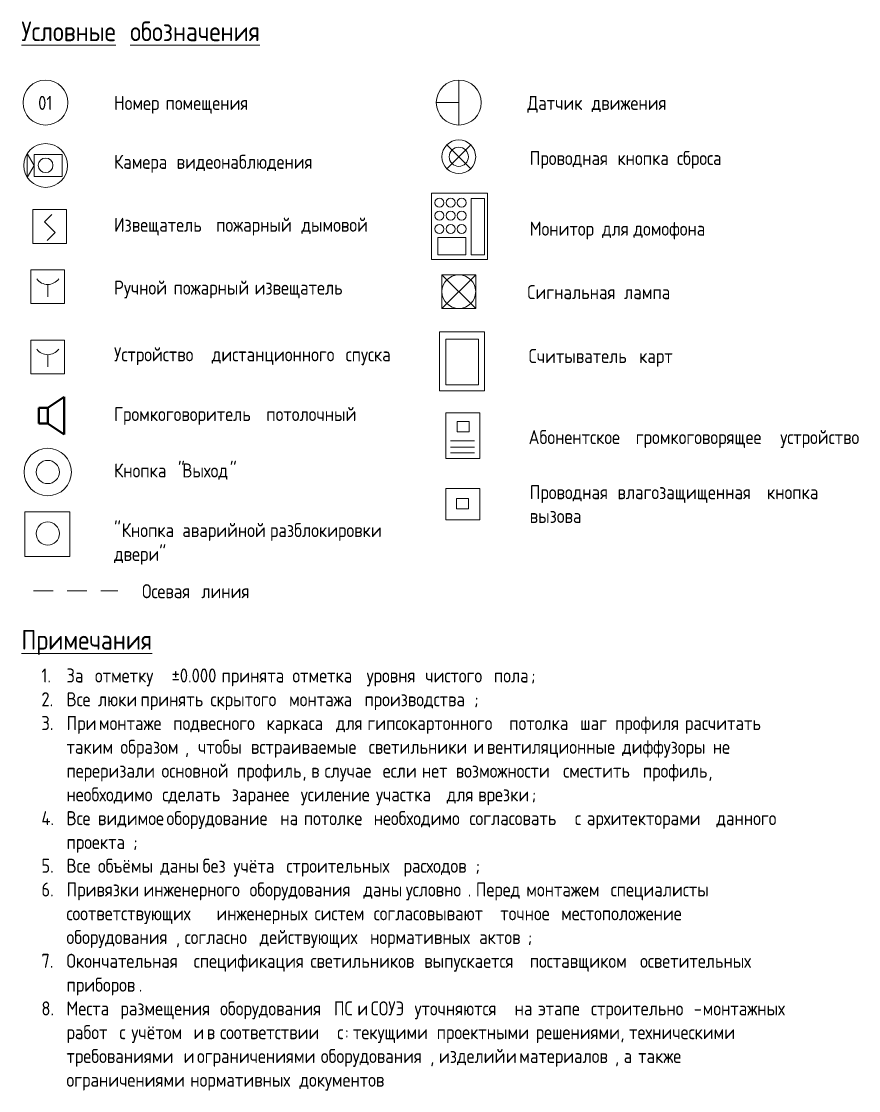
# Model space of a CAD drawing. Header units: millimetres. Extents: x 36059 to 234328, y -8553 to 29000.
# Drawn here: x 84978.3 to 85127.3, y 2999.4 to 3189.7 of the extents above; entities that cross this region are included whole.
import ezdxf

# ---------------------------------------------------------------- set-up
doc = ezdxf.new("R2010")
doc.units = ezdxf.units.MM
doc.linetypes.add('01 Штриховая _4 мм_', pattern=[6, 3.5, -2.5])
for name, color, linetype, lineweight in [('A-DETL', 7, 'Continuous', 9), ('A-DETL-1', 7, '01 Штриховая _4 мм_', 9), ('A-DETL-2', 7, 'Continuous', 40), ('A-DETL-3', 7, 'Continuous', 20), ('G-ANNO-TEXT', 7, 'Continuous', 9)]:
    doc.layers.add(name, color=color, linetype=linetype, lineweight=lineweight)
doc.layers.add('A-DETL-4', color=7, linetype='Continuous', lineweight=9, true_color=0x008040)
doc.styles.add('GOST Common_2', font='GOST_Common.ttf', dxfattribs={"width": 0.9, "height": 3.5})
doc.styles.add('GOST Common_3', font='GOST_Common.ttf', dxfattribs={"width": 0.9, "height": 2.5})

msp = doc.modelspace()

# ---------------------------------------------------------------- linework, layer by layer
at = {"layer": 'A-DETL'}
for p, q in [((85056.14, 3179.27), (85056.14, 3171.27)), ((85056.14, 3175.27), (85052.14, 3175.27)), ((84980.35, 3156.21), (84986.35, 3156.21)), ((84980.35, 3150.21), (84980.35, 3156.21)), ((84986.35, 3156.21), (84986.35, 3150.21)), ((84983.77, 3155.36), (84982.47, 3154.05)), ((84982.47, 3154.05), (84984.36, 3152.16)), ((84984.36, 3152.16), (84982.93, 3150.72)), ((84986.35, 3150.21), (84980.35, 3150.21)), ((84980.03, 3139.5), (84980.03, 3145.5)), ((84980.03, 3145.5), (84986, 3145.5)), ((84986, 3145.5), (84986, 3139.5)), ((84983.03, 3142.89), (84983.03, 3140.7)), ((84986, 3139.5), (84980.03, 3139.5)), ((85053.86, 3120.01), (85059.86, 3120.01)), ((85053.86, 3111.89), (85053.86, 3120.01)), ((85059.86, 3120.01), (85059.86, 3111.89)), ((85055.87, 3118.5), (85057.98, 3118.5)), ((85055.87, 3116.65), (85055.87, 3118.5)), ((85057.98, 3118.5), (85057.98, 3116.65)), ((85057.98, 3116.65), (85055.87, 3116.65)), ((85054.65, 3115.04), (85058.96, 3115.04)), ((85054.65, 3113.9), (85058.96, 3113.9)), ((85054.65, 3112.89), (85058.96, 3112.89)), ((85059.86, 3111.89), (85053.86, 3111.89)), ((85053.86, 3106.56), (85059.86, 3106.56)), ((85053.86, 3101.01), (85053.86, 3106.56)), ((85059.86, 3106.56), (85059.86, 3101.01)), ((85055.75, 3104.79), (85057.85, 3104.79)), ((85055.75, 3102.93), (85055.75, 3104.79)), ((85057.85, 3104.79), (85057.85, 3102.93)), ((85057.85, 3102.93), (85055.75, 3102.93)), ((85059.86, 3101.01), (85053.86, 3101.01))]:
    msp.add_line(p, q, dxfattribs=at)
for centre in [(84982.62, 3175.27), (85056.14, 3175.27)]:
    msp.add_circle(centre, 4, dxfattribs=at)
msp.add_arc((84983.01, 3145.33), 2.44, 216.7613, 324.0228, dxfattribs=at)
at = {"layer": 'A-DETL-1'}
msp.add_line((84980.49, 3088.35), (84995.49, 3088.35), dxfattribs=at)
at = {"layer": 'A-DETL-2'}
for p, q in [((84983.02, 3120.9), (84985.94, 3122.89)), ((84985.94, 3122.89), (84985.94, 3116.15)), ((84981.46, 3120.9), (84981.46, 3118.14)), ((84983.02, 3120.9), (84981.46, 3120.9)), ((84983.02, 3118.14), (84983.02, 3120.9)), ((84981.46, 3118.14), (84983.02, 3118.14)), ((84983.02, 3118.14), (84985.94, 3116.15))]:
    msp.add_line(p, q, dxfattribs=at)
at = {"layer": 'A-DETL-3'}
for p, q in [((85054.02, 3167.74), (85058.26, 3163.5)), ((85058.26, 3167.74), (85054.02, 3163.5)), ((84980.59, 3164.07), (84979.37, 3166.19)), ((84979.37, 3161.95), (84979.37, 3166.19)), ((84985.59, 3166.05), (84980.59, 3166.05)), ((84980.59, 3166.05), (84980.59, 3162.09)), ((84985.59, 3162.09), (84985.59, 3166.05)), ((84980.59, 3164.07), (84979.37, 3161.95)), ((84980.59, 3162.09), (84985.59, 3162.09)), ((85061.26, 3159.12), (85051.26, 3159.12)), ((85051.26, 3159.12), (85051.26, 3147.35)), ((85060.71, 3158.19), (85058.36, 3158.19)), ((85058.36, 3158.19), (85058.36, 3148.19)), ((85060.71, 3148.19), (85060.71, 3158.19)), ((85061.26, 3147.35), (85061.26, 3159.12)), ((85052.41, 3151.27), (85057.41, 3151.27)), ((85052.41, 3148.19), (85052.41, 3151.27)), ((85057.41, 3151.27), (85057.41, 3148.19)), ((85051.26, 3147.35), (85061.26, 3147.35)), ((85057.41, 3148.19), (85052.41, 3148.19)), ((85058.36, 3148.19), (85060.71, 3148.19)), ((85053.14, 3144.61), (85059.14, 3144.61)), ((85053.14, 3138.61), (85053.14, 3144.61)), ((85053.14, 3144.61), (85059.14, 3138.61)), ((85059.14, 3144.61), (85053.14, 3138.61)), ((85059.14, 3138.61), (85059.14, 3144.61)), ((85059.14, 3138.61), (85053.14, 3138.61)), ((85052.71, 3134.44), (85060.71, 3134.44)), ((85052.71, 3123.93), (85052.71, 3134.44)), ((85053.86, 3133.15), (85059.64, 3133.15)), ((85053.86, 3125.05), (85053.86, 3133.15)), ((85059.64, 3133.15), (85059.64, 3125.05)), ((85060.71, 3134.44), (85060.71, 3123.93)), ((84980.03, 3127), (84980.03, 3133)), ((84980.03, 3133), (84986, 3133)), ((84986, 3133), (84986, 3127)), ((84983.03, 3130.39), (84983.03, 3128.2)), ((84986, 3127), (84980.03, 3127)), ((85060.71, 3123.93), (85052.71, 3123.93)), ((85059.64, 3125.05), (85053.86, 3125.05)), ((84978.96, 3102.44), (84986.96, 3102.44)), ((84978.96, 3094.44), (84978.96, 3102.44)), ((84986.96, 3102.44), (84986.96, 3094.44)), ((84986.96, 3094.44), (84978.96, 3094.44))]:
    msp.add_line(p, q, dxfattribs=at)
for centre, radius in [((84982.64, 3164.07), 3.9), ((85056.14, 3165.62), 3), ((85056.14, 3165.62), 1.71), ((84982.64, 3164.1), 1.3), ((85052.7, 3157.44), 0.8), ((85054.69, 3157.44), 0.8), ((85056.65, 3157.44), 0.8), ((85052.7, 3155.15), 0.8), ((85054.69, 3155.15), 0.8), ((85056.65, 3155.15), 0.8), ((85052.7, 3152.77), 0.8), ((85054.69, 3152.77), 0.8), ((85056.65, 3152.77), 0.8), ((85056.14, 3141.61), 3), ((84983.02, 3098.54), 2.07)]:
    msp.add_circle(centre, radius, dxfattribs=at)
msp.add_arc((84983.01, 3132.83), 2.44, 216.7613, 324.0228, dxfattribs=at)
at = {"layer": 'A-DETL-4'}
for radius in [4.22, 2.07]:
    msp.add_circle((84983.02, 3109.5), radius, dxfattribs=at)

# ---------------------------------------------------------------- texts
at = {"layer": 'G-ANNO-TEXT', "attachment_point": 1}
for s, insert, char_height, width, style in [('\\LУсловные', (84978.33, 3189.7), 3.5, 22.1506, 'GOST Common_2'), ('\\L\\fGOST Common|b0|i0|c204|p34|;\\W.9;\\L ', (84996.61, 3189.7), 3.5, 1.2987, 'GOST Common_2'), ('\\Lобозначения', (84997.68, 3189.7), 3.5, 30.1595, 'GOST Common_2'), ('01', (84981.31, 3176.46), 2.5, 3.319, 'GOST Common_3'), ('Номер', (84994.81, 3176.46), 2.5, 10.1734, 'GOST Common_3'), ('\\fGOST Common|b0|i0|c204|p34|;\\W.9; ', (85003.21, 3176.46), 2.5, 0.938, 'GOST Common_3'), ('помещения', (85003.98, 3176.46), 2.5, 18.543, 'GOST Common_3'), ('Датчик', (85068.33, 3176.46), 2.5, 12.9152, 'GOST Common_3'), ('\\fGOST Common|b0|i0|c204|p34|;\\W.9; ', (85078.99, 3176.46), 2.5, 0.938, 'GOST Common_3'), ('движения', (85079.76, 3176.46), 2.5, 16.0899, 'GOST Common_3'), ('Камера', (84994.81, 3165.97), 2.5, 12.5544, 'GOST Common_3'), ('\\fGOST Common|b0|i0|c204|p34|;\\W.9; ', (85005.17, 3165.97), 2.5, 0.938, 'GOST Common_3'), ('видеонаблюдения', (85005.94, 3165.97), 2.5, 29.8709, 'GOST Common_3'), ('Проводная', (85068.75, 3166.65), 2.5, 17.9658, 'GOST Common_3'), ('\\fGOST Common|b0|i0|c204|p34|;\\W.9; ', (85083.58, 3166.65), 2.5, 0.938, 'GOST Common_3'), ('кнопка', (85084.35, 3166.65), 2.5, 11.9051, 'GOST Common_3'), ('\\fGOST Common|b0|i0|c204|p34|;\\W.9; ', (85094.17, 3166.65), 2.5, 0.938, 'GOST Common_3'), ('сброса', (85094.95, 3166.65), 2.5, 11.3278, 'GOST Common_3'), ('\\fGOST Common|b0|i0|c204|p34|;\\W.9; ', (84994.81, 3161.74), 2.5, 0.938, 'GOST Common_3'), ('Извещатель', (84994.81, 3154.77), 2.5, 21.0683, 'GOST Common_3'), ('\\fGOST Common|b0|i0|c204|p34|;\\W.9; ', (85012.19, 3154.77), 2.5, 0.938, 'GOST Common_3'), ('пожарный', (85012.97, 3154.77), 2.5, 16.5228, 'GOST Common_3'), ('дымовой', (85028.15, 3154.77), 2.5, 14.0696, 'GOST Common_3'), ('Монитор', (85068.75, 3154.07), 2.5, 14.6468, 'GOST Common_3'), ('\\fGOST Common|b0|i0|c204|p34|;\\W.9; ', (85080.84, 3154.07), 2.5, 0.938, 'GOST Common_3'), ('\\fGOST Common|b0|i0|c204|p34|;\\W.9; ', (85086.43, 3154.07), 2.5, 0.938, 'GOST Common_3'), ('домофона', (85087.21, 3154.07), 2.5, 16.5228, 'GOST Common_3'), ('для', (85081.61, 3154.07), 2.5, 5.8443, 'GOST Common_3'), ('Ручной', (84994.81, 3143.58), 2.5, 11.9051, 'GOST Common_3'), ('\\fGOST Common|b0|i0|c204|p34|;\\W.9; ', (85004.63, 3143.58), 2.5, 0.938, 'GOST Common_3'), ('пожарный', (85005.41, 3143.58), 2.5, 16.5228, 'GOST Common_3'), ('\\fGOST Common|b0|i0|c204|p34|;\\W.9; ', (85019.04, 3143.58), 2.5, 0.938, 'GOST Common_3'), ('извещатель', (85019.81, 3143.58), 2.5, 20.8519, 'GOST Common_3'), ('\\fGOST Common|b0|i0|c204|p34|;\\W.9; ', (85037.02, 3143.58), 2.5, 0.938, 'GOST Common_3'), ('Сигнальная', (85068.33, 3142.77), 2.5, 19.9139, 'GOST Common_3'), ('\\fGOST Common|b0|i0|c204|p34|;\\W.9; ', (85084.76, 3142.77), 2.5, 0.938, 'GOST Common_3'), ('лампа', (85085.54, 3142.77), 2.5, 10.3899, 'GOST Common_3'), ('Устройство', (84994.81, 3131.7), 2.5, 20.1304, 'GOST Common_3'), ('\\fGOST Common|b0|i0|c204|p34|;\\W.9; ', (85011.42, 3131.7), 2.5, 0.938, 'GOST Common_3'), ('\\fGOST Common|b0|i0|c204|p34|;\\W.9; ', (85035.23, 3131.7), 2.5, 0.938, 'GOST Common_3'), ('Считыватель', (85068.56, 3131.4), 2.5, 22.8721, 'GOST Common_3'), ('\\fGOST Common|b0|i0|c204|p34|;\\W.9; ', (85087.44, 3131.4), 2.5, 0.938, 'GOST Common_3'), ('дистанционного', (85012.19, 3131.7), 2.5, 27.9228, 'GOST Common_3'), ('спуска', (85036.01, 3131.7), 2.5, 11.3278, 'GOST Common_3'), ('карт', (85088.21, 3131.4), 2.5, 8.5139, 'GOST Common_3'), ('Громкоговоритель', (84994.81, 3121.07), 2.5, 31.8911, 'GOST Common_3'), ('\\fGOST Common|b0|i0|c204|p34|;\\W.9; ', (85021.12, 3121.07), 2.5, 0.938, 'GOST Common_3'), ('потолочный', (85021.9, 3121.07), 2.5, 20.2025, 'GOST Common_3'), ('Абонентское', (85068.56, 3116.96), 2.5, 22.1506, 'GOST Common_3'), ('\\fGOST Common|b0|i0|c204|p34|;\\W.9; ', (85086.84, 3116.96), 2.5, 0.938, 'GOST Common_3'), ('громкоговорящее', (85087.61, 3116.96), 2.5, 30.2316, 'GOST Common_3'), ('\\fGOST Common|b0|i0|c204|p34|;\\W.9; ', (85112.56, 3116.96), 2.5, 0.938, 'GOST Common_3'), ('устройство', (85113.33, 3116.96), 2.5, 19.9139, 'GOST Common_3'), ('Кнопка', (84994.81, 3111.03), 2.5, 12.1215, 'GOST Common_3'), (' "', (85004.81, 3111.03), 2.5, 2.5975, 'GOST Common_3'), ('Выход', (85006.96, 3111.03), 2.5, 10.2456, 'GOST Common_3'), ('\\fGOST Common|b0|i0|c204|p34|;\\W.9;"', (85015.41, 3111.03), 2.5, 1.6595, 'GOST Common_3'), ('Проводная', (85068.75, 3107.16), 2.5, 17.9658, 'GOST Common_3'), ('\\fGOST Common|b0|i0|c204|p34|;\\W.9; ', (85083.58, 3107.16), 2.5, 0.938, 'GOST Common_3'), ('влагозащищенная', (85084.35, 3107.16), 2.5, 31.3139, 'GOST Common_3'), ('\\fGOST Common|b0|i0|c204|p34|;\\W.9; ', (85110.19, 3107.16), 2.5, 0.938, 'GOST Common_3'), ('кнопка', (85110.96, 3107.16), 2.5, 11.9051, 'GOST Common_3'), ('\\fGOST Common|b0|i0|c204|p34|;\\W.9; ', (85120.78, 3107.16), 2.5, 0.938, 'GOST Common_3'), ('\\fGOST Common|b0|i0|c204|p34|;\\W.9;"', (84994.81, 3100.41), 2.5, 1.6595, 'GOST Common_3'), ('вызова', (85068.75, 3102.93), 2.5, 11.9772, 'GOST Common_3'), ('Кнопка', (84996.18, 3100.41), 2.5, 12.1215, 'GOST Common_3'), ('\\fGOST Common|b0|i0|c204|p34|;\\W.9; ', (85006.18, 3100.41), 2.5, 0.938, 'GOST Common_3'), ('аварийной', (85006.96, 3100.41), 2.5, 17.9658, 'GOST Common_3'), ('\\fGOST Common|b0|i0|c204|p34|;\\W.9; ', (85021.78, 3100.41), 2.5, 0.938, 'GOST Common_3'), ('разблокировки', (85022.55, 3100.41), 2.5, 25.3975, 'GOST Common_3'), ('\\fGOST Common|b0|i0|c204|p34|;\\W.9; ', (85043.51, 3100.41), 2.5, 0.938, 'GOST Common_3'), ('двери', (84994.81, 3096.17), 2.5, 9.7405, 'GOST Common_3'), ('\\fGOST Common|b0|i0|c204|p34|;\\W.9;"', (85002.85, 3096.17), 2.5, 1.6595, 'GOST Common_3'), ('Осевая', (84999.79, 3089.53), 2.5, 11.8329, 'GOST Common_3'), ('\\fGOST Common|b0|i0|c204|p34|;\\W.9; ', (85009.55, 3089.53), 2.5, 0.938, 'GOST Common_3'), ('линия', (85010.33, 3089.53), 2.5, 9.7405, 'GOST Common_3'), ('\\LПримечания', (84978.33, 3081.38), 3.5, 28.4278, 'GOST Common_2'), ('1.', (84981.89, 3074.53), 2.5, 5.4117, 'GOST Common_3'), ('За', (84986.35, 3074.53), 2.5, 4.257, 'GOST Common_3'), (' ±0.000 ', (85003.68, 3074.53), 2.5, 12.4101, 'GOST Common_3'), ('\\fGOST Common|b0|i0|c204|p34|;\\W.9; ', (85025.76, 3074.53), 2.5, 0.938, 'GOST Common_3'), ('\\fGOST Common|b0|i0|c204|p34|;\\W.9; ', (85038.98, 3074.53), 2.5, 0.938, 'GOST Common_3'), ('\\fGOST Common|b0|i0|c204|p34|;\\W.9; ', (85049.4, 3074.53), 2.5, 0.938, 'GOST Common_3'), ('\\fGOST Common|b0|i0|c204|p34|;\\W.9; ', (85061.6, 3074.53), 2.5, 0.938, 'GOST Common_3'), ('отметку', (84991.41, 3074.53), 2.5, 14.8633, 'GOST Common_3'), ('принята', (85013.92, 3074.53), 2.5, 14.3582, 'GOST Common_3'), ('отметка', (85026.54, 3074.53), 2.5, 15.0797, 'GOST Common_3'), ('уровня', (85039.75, 3074.53), 2.5, 11.6886, 'GOST Common_3'), ('чистого', (85050.17, 3074.53), 2.5, 13.8532, 'GOST Common_3'), ('пола', (85062.38, 3074.53), 2.5, 8.0089, 'GOST Common_3'), ('\\fGOST Common|b0|i0|c204|p34|;\\W.9;;', (85068.98, 3074.53), 2.5, 0.938, 'GOST Common_3'), ('2.', (84981.89, 3070.29), 2.5, 5.4117, 'GOST Common_3'), ('Все', (84986.35, 3070.29), 2.5, 5.8443, 'GOST Common_3'), ('\\fGOST Common|b0|i0|c204|p34|;\\W.9; ', (84991.18, 3070.29), 2.5, 0.938, 'GOST Common_3'), ('\\fGOST Common|b0|i0|c204|p34|;\\W.9; ', (84998.74, 3070.29), 2.5, 0.938, 'GOST Common_3'), ('\\fGOST Common|b0|i0|c204|p34|;\\W.9; ', (85011.18, 3070.29), 2.5, 0.938, 'GOST Common_3'), ('\\fGOST Common|b0|i0|c204|p34|;\\W.9; ', (85025.17, 3070.29), 2.5, 0.938, 'GOST Common_3'), ('\\fGOST Common|b0|i0|c204|p34|;\\W.9; ', (85038.56, 3070.29), 2.5, 0.938, 'GOST Common_3'), ('люки', (84991.95, 3070.29), 2.5, 8.2253, 'GOST Common_3'), ('принять', (84999.51, 3070.29), 2.5, 14.1418, 'GOST Common_3'), ('скрытого', (85011.95, 3070.29), 2.5, 16.0177, 'GOST Common_3'), ('монтажа', (85025.94, 3070.29), 2.5, 15.2962, 'GOST Common_3'), ('производства', (85039.34, 3070.29), 2.5, 23.6658, 'GOST Common_3'), ('\\fGOST Common|b0|i0|c204|p34|;\\W.9;;', (85058.86, 3070.29), 2.5, 0.938, 'GOST Common_3'), ('3.', (84981.89, 3066.06), 2.5, 5.4117, 'GOST Common_3'), ('При', (84986.35, 3066.06), 2.5, 6.0608, 'GOST Common_3'), ('\\fGOST Common|b0|i0|c204|p34|;\\W.9; ', (84991.35, 3066.06), 2.5, 0.938, 'GOST Common_3'), ('монтаже', (84992.13, 3066.06), 2.5, 15.0797, 'GOST Common_3'), ('\\fGOST Common|b0|i0|c204|p34|;\\W.9; ', (85004.57, 3066.06), 2.5, 0.938, 'GOST Common_3'), ('подвесного', (85005.34, 3066.06), 2.5, 19.1924, 'GOST Common_3'), ('\\fGOST Common|b0|i0|c204|p34|;\\W.9; ', (85021.18, 3066.06), 2.5, 0.938, 'GOST Common_3'), ('каркаса', (85021.95, 3066.06), 2.5, 13.9975, 'GOST Common_3'), ('\\fGOST Common|b0|i0|c204|p34|;\\W.9; ', (85033.5, 3066.06), 2.5, 0.938, 'GOST Common_3'), ('для', (85034.28, 3066.06), 2.5, 5.8443, 'GOST Common_3'), ('\\fGOST Common|b0|i0|c204|p34|;\\W.9; ', (85039.1, 3066.06), 2.5, 0.938, 'GOST Common_3'), ('гипсокартонного', (85039.87, 3066.06), 2.5, 29.6544, 'GOST Common_3'), ('\\fGOST Common|b0|i0|c204|p34|;\\W.9; ', (85064.34, 3066.06), 2.5, 0.938, 'GOST Common_3'), ('потолка', (85065.11, 3066.06), 2.5, 14.3582, 'GOST Common_3'), ('\\fGOST Common|b0|i0|c204|p34|;\\W.9; ', (85076.96, 3066.06), 2.5, 0.938, 'GOST Common_3'), ('шаг', (85077.73, 3066.06), 2.5, 6.5658, 'GOST Common_3'), ('\\fGOST Common|b0|i0|c204|p34|;\\W.9; ', (85083.15, 3066.06), 2.5, 0.938, 'GOST Common_3'), ('профиля', (85083.93, 3066.06), 2.5, 14.1418, 'GOST Common_3'), ('\\fGOST Common|b0|i0|c204|p34|;\\W.9; ', (85095.59, 3066.06), 2.5, 0.938, 'GOST Common_3'), ('расчитать', (85096.37, 3066.06), 2.5, 18.6873, 'GOST Common_3'), ('\\fGOST Common|b0|i0|c204|p34|;\\W.9; ', (85111.79, 3066.06), 2.5, 0.938, 'GOST Common_3'), ('таким', (84986.35, 3061.83), 2.5, 10.6785, 'GOST Common_3'), ('\\fGOST Common|b0|i0|c204|p34|;\\W.9; ', (84995.16, 3061.83), 2.5, 0.938, 'GOST Common_3'), ('образом', (84995.94, 3061.83), 2.5, 13.9253, 'GOST Common_3'), ('чтобы', (85009.75, 3061.83), 2.5, 10.462, 'GOST Common_3'), ('\\fGOST Common|b0|i0|c204|p34|;\\W.9; ', (85018.38, 3061.83), 2.5, 0.938, 'GOST Common_3'), ('встраиваемые', (85019.16, 3061.83), 2.5, 24.4595, 'GOST Common_3'), ('\\fGOST Common|b0|i0|c204|p34|;\\W.9; ', (85039.34, 3061.83), 2.5, 0.938, 'GOST Common_3'), ('светильники', (85040.11, 3061.83), 2.5, 21.6456, 'GOST Common_3'), ('\\fGOST Common|b0|i0|c204|p34|;\\W.9; ', (85057.97, 3061.83), 2.5, 0.938, 'GOST Common_3'), ('\\fGOST Common|b0|i0|c204|p34|;\\W.9;и', (85058.74, 3061.83), 2.5, 1.9481, 'GOST Common_3'), ('\\fGOST Common|b0|i0|c204|p34|;\\W.9; ', (85060.35, 3061.83), 2.5, 0.938, 'GOST Common_3'), ('вентиляционные', (85061.13, 3061.83), 2.5, 28.2114, 'GOST Common_3'), ('\\fGOST Common|b0|i0|c204|p34|;\\W.9; ', (85084.4, 3061.83), 2.5, 0.938, 'GOST Common_3'), ('диффузоры', (85085.18, 3061.83), 2.5, 18.6152, 'GOST Common_3'), ('\\fGOST Common|b0|i0|c204|p34|;\\W.9; ', (85100.53, 3061.83), 2.5, 0.938, 'GOST Common_3'), ('не', (85101.31, 3061.83), 2.5, 3.8962, 'GOST Common_3'), ('\\fGOST Common|b0|i0|c204|p34|;\\W.9; ', (85104.52, 3061.83), 2.5, 0.938, 'GOST Common_3'), (',  ', (85007.43, 3061.83), 2.5, 2.8139, 'GOST Common_3'), ('переризали', (84986.35, 3057.59), 2.5, 19.5532, 'GOST Common_3'), ('\\fGOST Common|b0|i0|c204|p34|;\\W.9; ', (85002.49, 3057.59), 2.5, 0.938, 'GOST Common_3'), ('основной', (85003.26, 3057.59), 2.5, 15.2962, 'GOST Common_3'), ('\\fGOST Common|b0|i0|c204|p34|;\\W.9; ', (85015.88, 3057.59), 2.5, 0.938, 'GOST Common_3'), ('профиль', (85016.66, 3057.59), 2.5, 14.1418, 'GOST Common_3'), ('\\fGOST Common|b0|i0|c204|p34|;\\W.9; ', (85031.48, 3057.59), 2.5, 0.938, 'GOST Common_3'), ('\\fGOST Common|b0|i0|c204|p34|;\\W.9; ', (85041.84, 3057.59), 2.5, 0.938, 'GOST Common_3'), ('\\fGOST Common|b0|i0|c204|p34|;\\W.9; ', (85048.8, 3057.59), 2.5, 0.938, 'GOST Common_3'), ('\\fGOST Common|b0|i0|c204|p34|;\\W.9; ', (85054.81, 3057.59), 2.5, 0.938, 'GOST Common_3'), ('возможности', (85055.59, 3057.59), 2.5, 22.2228, 'GOST Common_3'), ('\\fGOST Common|b0|i0|c204|p34|;\\W.9; ', (85073.92, 3057.59), 2.5, 0.938, 'GOST Common_3'), ('\\fGOST Common|b0|i0|c204|p34|;\\W.9; ', (85088.09, 3057.59), 2.5, 0.938, 'GOST Common_3'), ('профиль', (85088.87, 3057.59), 2.5, 14.1418, 'GOST Common_3'), (', ', (85028.32, 3057.59), 2.5, 1.8759, 'GOST Common_3'), ('\\fGOST Common|b0|i0|c204|p34|;\\W.9;в', (85029.87, 3057.59), 2.5, 1.9481, 'GOST Common_3'), ('случае', (85032.25, 3057.59), 2.5, 11.6165, 'GOST Common_3'), ('если', (85042.61, 3057.59), 2.5, 7.5038, 'GOST Common_3'), ('нет', (85049.58, 3057.59), 2.5, 6.3494, 'GOST Common_3'), ('сместить', (85074.7, 3057.59), 2.5, 16.2342, 'GOST Common_3'), (', ', (85100.53, 3057.59), 2.5, 1.8759, 'GOST Common_3'), ('необходимо', (84986.35, 3053.36), 2.5, 19.6975, 'GOST Common_3'), ('\\fGOST Common|b0|i0|c204|p34|;\\W.9; ', (85002.61, 3053.36), 2.5, 0.938, 'GOST Common_3'), ('\\fGOST Common|b0|i0|c204|p34|;\\W.9; ', (85014.99, 3053.36), 2.5, 0.938, 'GOST Common_3'), ('\\fGOST Common|b0|i0|c204|p34|;\\W.9; ', (85027.25, 3053.36), 2.5, 0.938, 'GOST Common_3'), ('\\fGOST Common|b0|i0|c204|p34|;\\W.9; ', (85040.65, 3053.36), 2.5, 0.938, 'GOST Common_3'), ('\\fGOST Common|b0|i0|c204|p34|;\\W.9; ', (85053.21, 3053.36), 2.5, 0.938, 'GOST Common_3'), ('\\fGOST Common|b0|i0|c204|p34|;\\W.9; ', (85058.8, 3053.36), 2.5, 0.938, 'GOST Common_3'), ('сделать', (85003.38, 3053.36), 2.5, 14.0696, 'GOST Common_3'), ('заранее', (85015.76, 3053.36), 2.5, 13.9253, 'GOST Common_3'), ('усиление', (85028.03, 3053.36), 2.5, 15.2962, 'GOST Common_3'), ('участка', (85041.42, 3053.36), 2.5, 14.2861, 'GOST Common_3'), ('для', (85053.98, 3053.36), 2.5, 5.8443, 'GOST Common_3'), ('врезки', (85059.58, 3053.36), 2.5, 11.5443, 'GOST Common_3'), ('\\fGOST Common|b0|i0|c204|p34|;\\W.9;;', (85069.1, 3053.36), 2.5, 0.938, 'GOST Common_3'), ('4.', (84981.89, 3049.13), 2.5, 5.4117, 'GOST Common_3'), ('Все', (84986.35, 3049.13), 2.5, 5.8443, 'GOST Common_3'), ('\\fGOST Common|b0|i0|c204|p34|;\\W.9; ', (84991.18, 3049.13), 2.5, 0.938, 'GOST Common_3'), ('видимое', (84991.95, 3049.13), 2.5, 13.8532, 'GOST Common_3'), ('\\fGOST Common|b0|i0|c204|p34|;\\W.9; ', (85003.38, 3049.13), 2.5, 0.938, 'GOST Common_3'), ('оборудование', (85004.15, 3049.13), 2.5, 23.5937, 'GOST Common_3'), ('\\fGOST Common|b0|i0|c204|p34|;\\W.9; ', (85023.62, 3049.13), 2.5, 0.938, 'GOST Common_3'), ('на', (85024.39, 3049.13), 2.5, 4.1127, 'GOST Common_3'), ('\\fGOST Common|b0|i0|c204|p34|;\\W.9; ', (85027.79, 3049.13), 2.5, 0.938, 'GOST Common_3'), ('потолке', (85028.56, 3049.13), 2.5, 14.1418, 'GOST Common_3'), ('\\fGOST Common|b0|i0|c204|p34|;\\W.9; ', (85040.23, 3049.13), 2.5, 0.938, 'GOST Common_3'), ('необходимо', (85041, 3049.13), 2.5, 19.6975, 'GOST Common_3'), ('\\fGOST Common|b0|i0|c204|p34|;\\W.9; ', (85057.26, 3049.13), 2.5, 0.938, 'GOST Common_3'), ('согласовать', (85058.03, 3049.13), 2.5, 21.7899, 'GOST Common_3'), ('\\fGOST Common|b0|i0|c204|p34|;\\W.9; ', (85076.01, 3049.13), 2.5, 0.938, 'GOST Common_3'), ('\\fGOST Common|b0|i0|c204|p34|;\\W.9;с', (85076.78, 3049.13), 2.5, 1.6595, 'GOST Common_3'), ('\\fGOST Common|b0|i0|c204|p34|;\\W.9; ', (85078.15, 3049.13), 2.5, 0.938, 'GOST Common_3'), ('архитекторами', (85078.92, 3049.13), 2.5, 26.9848, 'GOST Common_3'), ('\\fGOST Common|b0|i0|c204|p34|;\\W.9; ', (85101.19, 3049.13), 2.5, 0.938, 'GOST Common_3'), ('данного', (85101.96, 3049.13), 2.5, 13.8532, 'GOST Common_3'), ('\\fGOST Common|b0|i0|c204|p34|;\\W.9; ', (85113.39, 3049.13), 2.5, 0.938, 'GOST Common_3'), ('проекта', (84986.35, 3044.89), 2.5, 14.3582, 'GOST Common_3'), ('\\fGOST Common|b0|i0|c204|p34|;\\W.9;;', (84998.2, 3044.89), 2.5, 0.938, 'GOST Common_3'), ('5.', (84981.89, 3040.66), 2.5, 5.4117, 'GOST Common_3'), ('Все', (84986.35, 3040.66), 2.5, 5.8443, 'GOST Common_3'), ('\\fGOST Common|b0|i0|c204|p34|;\\W.9; ', (84991.18, 3040.66), 2.5, 0.938, 'GOST Common_3'), ('объёмы', (84991.95, 3040.66), 2.5, 12.4823, 'GOST Common_3'), ('\\fGOST Common|b0|i0|c204|p34|;\\W.9; ', (85002.25, 3040.66), 2.5, 0.938, 'GOST Common_3'), ('даны', (85003.02, 3040.66), 2.5, 8.2253, 'GOST Common_3'), ('\\fGOST Common|b0|i0|c204|p34|;\\W.9; ', (85009.81, 3040.66), 2.5, 0.938, 'GOST Common_3'), ('без', (85010.58, 3040.66), 2.5, 5.7, 'GOST Common_3'), ('\\fGOST Common|b0|i0|c204|p34|;\\W.9; ', (85015.29, 3040.66), 2.5, 0.938, 'GOST Common_3'), ('учёта', (85016.06, 3040.66), 2.5, 10.462, 'GOST Common_3'), ('\\fGOST Common|b0|i0|c204|p34|;\\W.9; ', (85024.69, 3040.66), 2.5, 0.938, 'GOST Common_3'), ('строительных', (85025.47, 3040.66), 2.5, 24.3152, 'GOST Common_3'), ('\\fGOST Common|b0|i0|c204|p34|;\\W.9; ', (85045.53, 3040.66), 2.5, 0.938, 'GOST Common_3'), ('расходов', (85046.3, 3040.66), 2.5, 15.5127, 'GOST Common_3'), ('\\fGOST Common|b0|i0|c204|p34|;\\W.9;;', (85059.1, 3040.66), 2.5, 0.938, 'GOST Common_3'), ('6.', (84981.89, 3036.43), 2.5, 5.4117, 'GOST Common_3'), ('Привязки', (84986.35, 3036.43), 2.5, 15.657, 'GOST Common_3'), ('\\fGOST Common|b0|i0|c204|p34|;\\W.9; ', (84999.27, 3036.43), 2.5, 0.938, 'GOST Common_3'), ('\\fGOST Common|b0|i0|c204|p34|;\\W.9; ', (85018.14, 3036.43), 2.5, 0.938, 'GOST Common_3'), ('оборудования', (85018.92, 3036.43), 2.5, 23.5937, 'GOST Common_3'), ('\\fGOST Common|b0|i0|c204|p34|;\\W.9; ', (85038.38, 3036.43), 2.5, 0.938, 'GOST Common_3'), ('\\fGOST Common|b0|i0|c204|p34|;\\W.9; ', (85045.94, 3036.43), 2.5, 0.938, 'GOST Common_3'), ('Перед', (85059.16, 3036.43), 2.5, 9.957, 'GOST Common_3'), ('\\fGOST Common|b0|i0|c204|p34|;\\W.9; ', (85067.38, 3036.43), 2.5, 0.938, 'GOST Common_3'), ('\\fGOST Common|b0|i0|c204|p34|;\\W.9; ', (85082.38, 3036.43), 2.5, 0.938, 'GOST Common_3'), ('\\fGOST Common|b0|i0|c204|p34|;\\W.9; ', (85101.31, 3036.43), 2.5, 0.938, 'GOST Common_3'), ('инженерного', (85000.05, 3036.43), 2.5, 21.9342, 'GOST Common_3'), ('даны', (85039.16, 3036.43), 2.5, 8.2253, 'GOST Common_3'), ('условно', (85046.72, 3036.43), 2.5, 13.3481, 'GOST Common_3'), ('. ', (85057.73, 3036.43), 2.5, 1.7316, 'GOST Common_3'), ('монтажем', (85068.15, 3036.43), 2.5, 17.2443, 'GOST Common_3'), ('специалисты', (85083.15, 3036.43), 2.5, 22.0063, 'GOST Common_3'), ('\\fGOST Common|b0|i0|c204|p34|;\\W.9; ', (85012.25, 3032.19), 2.5, 0.938, 'GOST Common_3'), ('\\fGOST Common|b0|i0|c204|p34|;\\W.9; ', (85029.69, 3032.19), 2.5, 0.938, 'GOST Common_3'), ('\\fGOST Common|b0|i0|c204|p34|;\\W.9; ', (85040.23, 3032.19), 2.5, 0.938, 'GOST Common_3'), ('\\fGOST Common|b0|i0|c204|p34|;\\W.9; ', (85062.73, 3032.19), 2.5, 0.938, 'GOST Common_3'), ('\\fGOST Common|b0|i0|c204|p34|;\\W.9; ', (85073.57, 3032.19), 2.5, 0.938, 'GOST Common_3'), ('\\fGOST Common|b0|i0|c204|p34|;\\W.9; ', (85097.62, 3032.19), 2.5, 0.938, 'GOST Common_3'), ('соответствующих', (84986.35, 3032.19), 2.5, 31.3861, 'GOST Common_3'), ('инженерных', (85013.02, 3032.19), 2.5, 20.2025, 'GOST Common_3'), ('систем', (85030.47, 3032.19), 2.5, 11.8329, 'GOST Common_3'), ('согласовывают', (85041, 3032.19), 2.5, 26.3354, 'GOST Common_3'), ('точное', (85063.51, 3032.19), 2.5, 12.1937, 'GOST Common_3'), ('местоположение', (85074.34, 3032.19), 2.5, 28.2114, 'GOST Common_3'), ('оборудования', (84986.35, 3027.96), 2.5, 23.5937, 'GOST Common_3'), ('согласно', (85007.37, 3027.96), 2.5, 15.224, 'GOST Common_3'), ('\\fGOST Common|b0|i0|c204|p34|;\\W.9; ', (85019.93, 3027.96), 2.5, 0.938, 'GOST Common_3'), ('действующих', (85020.7, 3027.96), 2.5, 22.8721, 'GOST Common_3'), ('\\fGOST Common|b0|i0|c204|p34|;\\W.9; ', (85039.57, 3027.96), 2.5, 0.938, 'GOST Common_3'), ('нормативных', (85040.35, 3027.96), 2.5, 22.5835, 'GOST Common_3'), ('\\fGOST Common|b0|i0|c204|p34|;\\W.9; ', (85058.98, 3027.96), 2.5, 0.938, 'GOST Common_3'), ('актов', (85059.76, 3027.96), 2.5, 10.462, 'GOST Common_3'), ('\\fGOST Common|b0|i0|c204|p34|;\\W.9;;', (85068.39, 3027.96), 2.5, 0.938, 'GOST Common_3'), (', ', (85005.82, 3027.96), 2.5, 1.8759, 'GOST Common_3'), ('7.', (84981.89, 3023.73), 2.5, 5.4117, 'GOST Common_3'), ('Окончательная', (84986.35, 3023.73), 2.5, 26.4797, 'GOST Common_3'), ('\\fGOST Common|b0|i0|c204|p34|;\\W.9; ', (85008.2, 3023.73), 2.5, 0.938, 'GOST Common_3'), ('спецификация', (85008.98, 3023.73), 2.5, 24.243, 'GOST Common_3'), ('\\fGOST Common|b0|i0|c204|p34|;\\W.9; ', (85028.98, 3023.73), 2.5, 0.938, 'GOST Common_3'), ('светильников', (85029.75, 3023.73), 2.5, 23.5937, 'GOST Common_3'), ('\\fGOST Common|b0|i0|c204|p34|;\\W.9; ', (85049.22, 3023.73), 2.5, 0.938, 'GOST Common_3'), ('выпускается', (85049.99, 3023.73), 2.5, 21.7899, 'GOST Common_3'), ('\\fGOST Common|b0|i0|c204|p34|;\\W.9; ', (85067.97, 3023.73), 2.5, 0.938, 'GOST Common_3'), ('поставщиком', (85068.75, 3023.73), 2.5, 22.8721, 'GOST Common_3'), ('\\fGOST Common|b0|i0|c204|p34|;\\W.9; ', (85087.62, 3023.73), 2.5, 0.938, 'GOST Common_3'), ('осветительных', (85088.39, 3023.73), 2.5, 26.2633, 'GOST Common_3'), ('\\fGOST Common|b0|i0|c204|p34|;\\W.9; ', (85110.06, 3023.73), 2.5, 0.938, 'GOST Common_3'), ('приборов', (84986.35, 3019.49), 2.5, 15.5848, 'GOST Common_3'), ('\\fGOST Common|b0|i0|c204|p34|;\\W.9;.', (84999.21, 3019.49), 2.5, 0.7937, 'GOST Common_3'), ('8.', (84981.89, 3015.26), 2.5, 5.4117, 'GOST Common_3'), ('Места', (84986.35, 3015.26), 2.5, 10.6785, 'GOST Common_3'), ('\\fGOST Common|b0|i0|c204|p34|;\\W.9; ', (84995.16, 3015.26), 2.5, 0.938, 'GOST Common_3'), ('\\fGOST Common|b0|i0|c204|p34|;\\W.9; ', (85012.9, 3015.26), 2.5, 0.938, 'GOST Common_3'), ('оборудования', (85013.68, 3015.26), 2.5, 23.5937, 'GOST Common_3'), ('\\fGOST Common|b0|i0|c204|p34|;\\W.9; ', (85033.15, 3015.26), 2.5, 0.938, 'GOST Common_3'), ('ПС', (85033.92, 3015.26), 2.5, 4.1127, 'GOST Common_3'), ('\\fGOST Common|b0|i0|c204|p34|;\\W.9; ', (85037.31, 3015.26), 2.5, 0.938, 'GOST Common_3'), ('\\fGOST Common|b0|i0|c204|p34|;\\W.9; ', (85039.69, 3015.26), 2.5, 0.938, 'GOST Common_3'), ('СОУЭ', (85040.47, 3015.26), 2.5, 8.5139, 'GOST Common_3'), ('\\fGOST Common|b0|i0|c204|p34|;\\W.9; ', (85047.49, 3015.26), 2.5, 0.938, 'GOST Common_3'), ('\\fGOST Common|b0|i0|c204|p34|;\\W.9; ', (85065.29, 3015.26), 2.5, 0.938, 'GOST Common_3'), ('\\fGOST Common|b0|i0|c204|p34|;\\W.9; ', (85069.46, 3015.26), 2.5, 0.938, 'GOST Common_3'), ('\\fGOST Common|b0|i0|c204|p34|;\\W.9; ', (85078.87, 3015.26), 2.5, 0.938, 'GOST Common_3'), ('\\fGOST Common|b0|i0|c204|p34|;\\W.9; ', (85115.36, 3015.26), 2.5, 0.938, 'GOST Common_3'), ('размещения', (84995.94, 3015.26), 2.5, 20.5633, 'GOST Common_3'), ('\\fGOST Common|b0|i0|c204|p34|;\\W.9;и', (85038.09, 3015.26), 2.5, 1.9481, 'GOST Common_3'), ('уточняются', (85048.27, 3015.26), 2.5, 20.6354, 'GOST Common_3'), ('на', (85066.07, 3015.26), 2.5, 4.1127, 'GOST Common_3'), ('этапе', (85070.23, 3015.26), 2.5, 10.462, 'GOST Common_3'), ('строительно', (85079.64, 3015.26), 2.5, 22.1506, 'GOST Common_3'), ('\\fGOST Common|b0|i0|c204|p34|;\\W.9;-', (85097.92, 3015.26), 2.5, 1.9481, 'GOST Common_3'), ('монтажных', (85099.52, 3015.26), 2.5, 19.1924, 'GOST Common_3'), ('работ', (84986.35, 3011.03), 2.5, 10.462, 'GOST Common_3'), ('\\fGOST Common|b0|i0|c204|p34|;\\W.9; ', (84994.99, 3011.03), 2.5, 0.938, 'GOST Common_3'), ('\\fGOST Common|b0|i0|c204|p34|;\\W.9;с', (84995.76, 3011.03), 2.5, 1.6595, 'GOST Common_3'), ('\\fGOST Common|b0|i0|c204|p34|;\\W.9; ', (84997.13, 3011.03), 2.5, 0.938, 'GOST Common_3'), ('учётом', (84997.9, 3011.03), 2.5, 12.4101, 'GOST Common_3'), ('\\fGOST Common|b0|i0|c204|p34|;\\W.9; ', (85008.14, 3011.03), 2.5, 0.938, 'GOST Common_3'), ('\\fGOST Common|b0|i0|c204|p34|;\\W.9;и', (85008.92, 3011.03), 2.5, 1.9481, 'GOST Common_3'), ('\\fGOST Common|b0|i0|c204|p34|;\\W.9; ', (85010.52, 3011.03), 2.5, 0.938, 'GOST Common_3'), ('\\fGOST Common|b0|i0|c204|p34|;\\W.9;в', (85011.3, 3011.03), 2.5, 1.9481, 'GOST Common_3'), ('\\fGOST Common|b0|i0|c204|p34|;\\W.9; ', (85012.9, 3011.03), 2.5, 0.938, 'GOST Common_3'), ('соответствии', (85013.68, 3011.03), 2.5, 24.3152, 'GOST Common_3'), ('\\fGOST Common|b0|i0|c204|p34|;\\W.9; ', (85033.74, 3011.03), 2.5, 0.938, 'GOST Common_3'), ('\\fGOST Common|b0|i0|c204|p34|;\\W.9;с', (85034.51, 3011.03), 2.5, 1.6595, 'GOST Common_3'), (': ', (85035.88, 3011.03), 2.5, 1.7316, 'GOST Common_3'), ('текущими', (85037.31, 3011.03), 2.5, 17.1, 'GOST Common_3'), ('\\fGOST Common|b0|i0|c204|p34|;\\W.9; ', (85051.42, 3011.03), 2.5, 0.938, 'GOST Common_3'), ('проектными', (85052.2, 3011.03), 2.5, 20.419, 'GOST Common_3'), ('\\fGOST Common|b0|i0|c204|p34|;\\W.9; ', (85069.04, 3011.03), 2.5, 0.938, 'GOST Common_3'), ('решениями', (85069.82, 3011.03), 2.5, 18.2544, 'GOST Common_3'), ('техническими', (85086.43, 3011.03), 2.5, 23.8101, 'GOST Common_3'), ('\\fGOST Common|b0|i0|c204|p34|;\\W.9; ', (85106.07, 3011.03), 2.5, 0.938, 'GOST Common_3'), (', ', (85084.88, 3011.03), 2.5, 1.8759, 'GOST Common_3'), ('требованиями', (84986.35, 3006.79), 2.5, 24.3152, 'GOST Common_3'), ('\\fGOST Common|b0|i0|c204|p34|;\\W.9; ', (85006.42, 3006.79), 2.5, 0.938, 'GOST Common_3'), ('\\fGOST Common|b0|i0|c204|p34|;\\W.9;и', (85007.19, 3006.79), 2.5, 1.9481, 'GOST Common_3'), ('\\fGOST Common|b0|i0|c204|p34|;\\W.9; ', (85008.8, 3006.79), 2.5, 0.938, 'GOST Common_3'), ('ограничениями', (85009.57, 3006.79), 2.5, 25.7582, 'GOST Common_3'), ('\\fGOST Common|b0|i0|c204|p34|;\\W.9; ', (85030.82, 3006.79), 2.5, 0.938, 'GOST Common_3'), ('оборудования', (85031.6, 3006.79), 2.5, 23.5937, 'GOST Common_3'), ('изделий', (85052.61, 3006.79), 2.5, 13.4924, 'GOST Common_3'), ('\\fGOST Common|b0|i0|c204|p34|;\\W.9; ', (85063.74, 3006.79), 2.5, 0.938, 'GOST Common_3'), ('\\fGOST Common|b0|i0|c204|p34|;\\W.9;и', (85064.52, 3006.79), 2.5, 1.9481, 'GOST Common_3'), ('\\fGOST Common|b0|i0|c204|p34|;\\W.9; ', (85066.13, 3006.79), 2.5, 0.938, 'GOST Common_3'), ('материалов', (85066.9, 3006.79), 2.5, 20.6354, 'GOST Common_3'), ('\\fGOST Common|b0|i0|c204|p34|;\\W.9;а', (85085.47, 3006.79), 2.5, 2.1646, 'GOST Common_3'), ('\\fGOST Common|b0|i0|c204|p34|;\\W.9; ', (85087.26, 3006.79), 2.5, 0.938, 'GOST Common_3'), ('также', (85088.03, 3006.79), 2.5, 10.9671, 'GOST Common_3'), ('\\fGOST Common|b0|i0|c204|p34|;\\W.9; ', (85097.08, 3006.79), 2.5, 0.938, 'GOST Common_3'), (', ', (85051.06, 3006.79), 2.5, 1.8759, 'GOST Common_3'), (', ', (85083.93, 3006.79), 2.5, 1.8759, 'GOST Common_3'), ('ограничениями', (84986.35, 3002.56), 2.5, 25.7582, 'GOST Common_3'), ('\\fGOST Common|b0|i0|c204|p34|;\\W.9; ', (85007.61, 3002.56), 2.5, 0.938, 'GOST Common_3'), ('нормативных', (85008.38, 3002.56), 2.5, 22.5835, 'GOST Common_3'), ('\\fGOST Common|b0|i0|c204|p34|;\\W.9; ', (85027.01, 3002.56), 2.5, 0.938, 'GOST Common_3'), ('документов', (85027.79, 3002.56), 2.5, 20.2025, 'GOST Common_3')]:
    msp.add_mtext(s, dxfattribs=dict(at, insert=insert, char_height=char_height, width=width, style=style))

doc.saveas('drawing.dxf')
